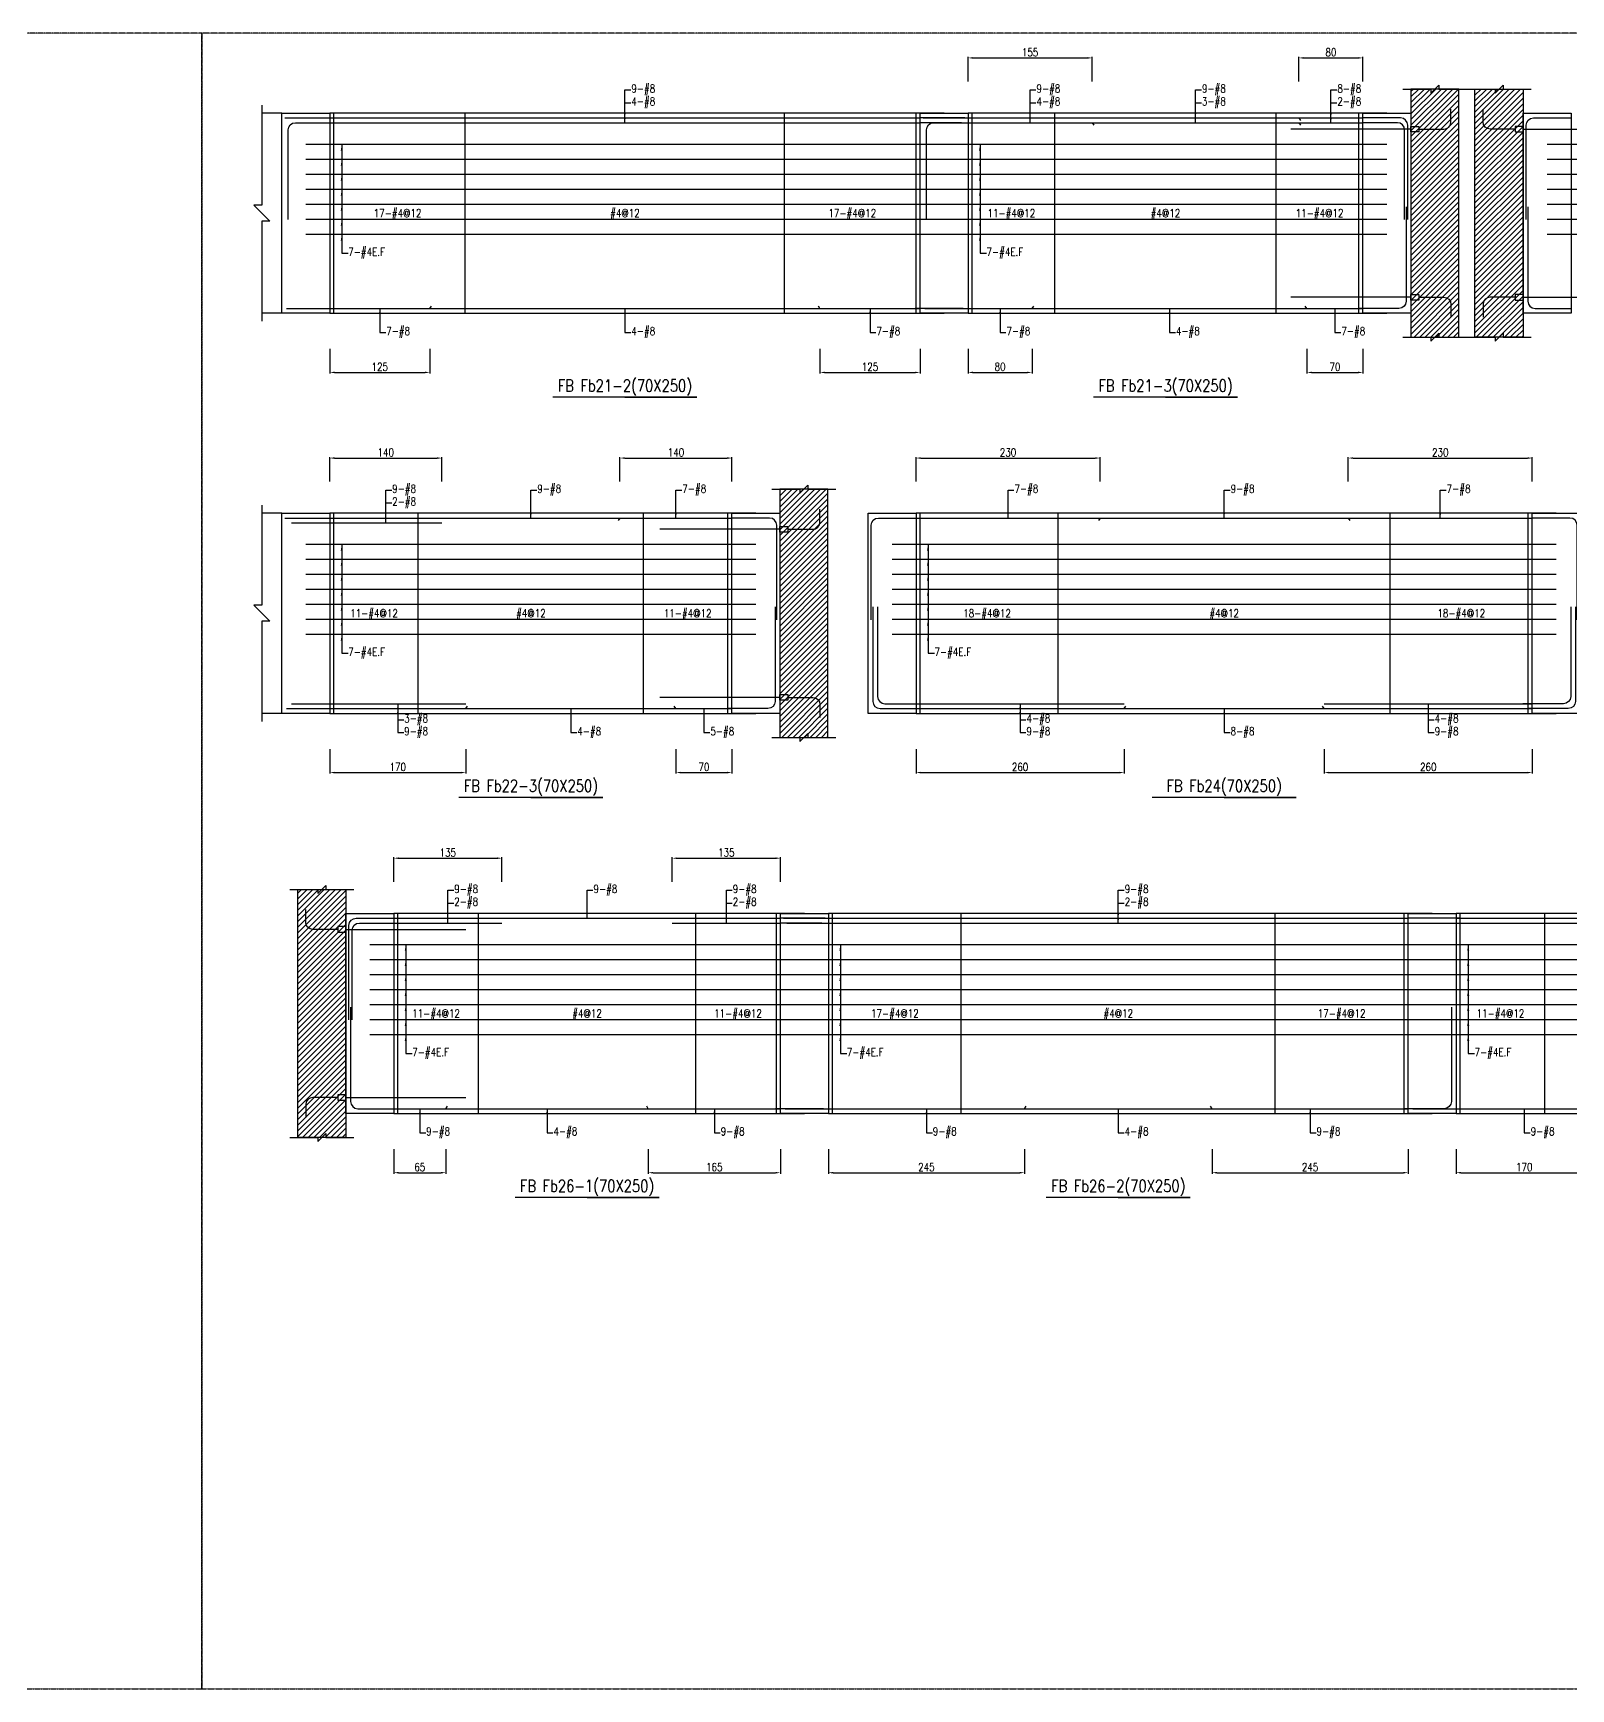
# Model space of a CAD drawing. Header units: millimetres. Extents: x 0 to 84580, y -12276 to 4373.
# Drawn here: x 12705 to 14627, y 0 to 2069 of the extents above; entities that cross this region are included whole.
import ezdxf
from ezdxf.enums import TextEntityAlignment as Align

# ---------------------------------------------------------------- set-up
doc = ezdxf.new("R2010")
doc.units = ezdxf.units.MM
doc.header["$MEASUREMENT"] = 0
doc.linetypes.add('CENTER', pattern=[2, 1.25, -0.25, 0.25, -0.25])
for name, color, linetype in [('S-DIM', 2, 'Continuous'), ('S-GRID', 1, 'CENTER'), ('S-LEADER', 2, 'Continuous'), ('S-RC', 130, 'Continuous'), ('S-REINF', 6, 'Continuous'), ('S-TEXT', 2, 'Continuous'), ('連續壁', 2, 'Continuous')]:
    doc.layers.add(name, color=color, linetype=linetype)
doc.styles.add('CS4', font='romans.shx', dxfattribs={"width": 0.8, "bigfont": 'lsp.shx'})
doc.styles.get("Standard").update_dxf_attribs({"font": 'arial.ttf'})
doc.dimstyles.new('ISO-25', dxfattribs={"dimtxt": 2.5, "dimasz": 2.5, "dimexe": 1.25, "dimexo": 0.625, "dimtad": 1, "dimtxsty": 'Standard', "dimcen": 2.5, "dimadec": 0, "dimazin": 0, "dimtfac": 1, "dimtmove": 0, "dimatfit": 3, "dimfxl": 0, "dimarcsym": 0})
pattern_1 = [(45, (9687, 0), (-3.535534, 3.535534), [])]

# ---------------------------------------------------------------- blocks, each defined once
blk = doc.blocks.new('*D1910')
at = {"layer": 'DEFPOINTS', "color": 0, "transparency": 16777216}
for p in [(13076, 1675), (13201, 1675), (13201, 1645)]:
    blk.add_point(p, dxfattribs=at)
at = {"layer": 'S-DIM', "color": 0, "lineweight": -2, "transparency": 16777216}
for p, q in [((13076, 1674.375), (13076, 1643.75)), ((13201, 1674.375), (13201, 1643.75)), ((13082, 1645), (13195, 1645))]:
    blk.add_line(p, q, dxfattribs=at)
at = {"layer": 'S-DIM', "color": 0, "transparency": 16777216}
for points in [[(13082, 1646), (13082, 1644), (13076, 1645)], [(13195, 1646), (13195, 1644), (13201, 1645)]]:
    blk.add_solid(points, dxfattribs=at)
at = {"layer": 'S-DIM', "color": 0, "transparency": 16777216, "insert": (13138.5, 1652), "char_height": 10, "attachment_point": 5, "style": 'CS4'}
blk.add_mtext('125', dxfattribs=at)
blk = doc.blocks.new('*D1911')
at = {"layer": 'DEFPOINTS', "color": 0, "transparency": 16777216}
for p in [(13688.5, 1675), (13813.5, 1675), (13813.5, 1645)]:
    blk.add_point(p, dxfattribs=at)
at = {"layer": 'S-DIM', "color": 0, "lineweight": -2, "transparency": 16777216}
for p, q in [((13688.5, 1674.375), (13688.5, 1643.75)), ((13813.5, 1674.375), (13813.5, 1643.75)), ((13694.5, 1645), (13807.5, 1645))]:
    blk.add_line(p, q, dxfattribs=at)
at = {"layer": 'S-DIM', "color": 0, "transparency": 16777216}
for points in [[(13694.5, 1646), (13694.5, 1644), (13688.5, 1645)], [(13807.5, 1646), (13807.5, 1644), (13813.5, 1645)]]:
    blk.add_solid(points, dxfattribs=at)
at = {"layer": 'S-DIM', "color": 0, "transparency": 16777216, "insert": (13751, 1652), "char_height": 10, "attachment_point": 5, "style": 'CS4'}
blk.add_mtext('125', dxfattribs=at)
blk = doc.blocks.new('*D1917')
at = {"layer": 'DEFPOINTS', "color": 0, "transparency": 16777216}
for p in [(14028.5, 2038), (13873.5, 2008), (14028.5, 2008)]:
    blk.add_point(p, dxfattribs=at)
at = {"layer": 'S-DIM', "color": 0, "lineweight": -2, "transparency": 16777216}
for p, q in [((13873.5, 2008.625), (13873.5, 2039.25)), ((13879.5, 2038), (14022.5, 2038)), ((14028.5, 2008.625), (14028.5, 2039.25))]:
    blk.add_line(p, q, dxfattribs=at)
at = {"layer": 'S-DIM', "color": 0, "transparency": 16777216}
for points in [[(13879.5, 2039), (13879.5, 2037), (13873.5, 2038)], [(14022.5, 2039), (14022.5, 2037), (14028.5, 2038)]]:
    blk.add_solid(points, dxfattribs=at)
at = {"layer": 'S-DIM', "color": 0, "transparency": 16777216, "insert": (13951, 2045), "char_height": 10, "attachment_point": 5, "style": 'CS4'}
blk.add_mtext('155', dxfattribs=at)
blk = doc.blocks.new('*D1918')
at = {"layer": 'DEFPOINTS', "color": 0, "transparency": 16777216}
for p in [(14366.9, 2038), (14286.9, 2008), (14366.9, 2008)]:
    blk.add_point(p, dxfattribs=at)
at = {"layer": 'S-DIM', "color": 0, "lineweight": -2, "transparency": 16777216}
for p, q in [((14286.9, 2008.625), (14286.9, 2039.25)), ((14292.9, 2038), (14360.9, 2038)), ((14366.9, 2008.625), (14366.9, 2039.25))]:
    blk.add_line(p, q, dxfattribs=at)
at = {"layer": 'S-DIM', "color": 0, "transparency": 16777216}
for points in [[(14292.9, 2039), (14292.9, 2037), (14286.9, 2038)], [(14360.9, 2039), (14360.9, 2037), (14366.9, 2038)]]:
    blk.add_solid(points, dxfattribs=at)
at = {"layer": 'S-DIM', "color": 0, "transparency": 16777216, "insert": (14326.9, 2045), "char_height": 10, "attachment_point": 5, "style": 'CS4'}
blk.add_mtext('80', dxfattribs=at)
blk = doc.blocks.new('*D1919')
at = {"layer": 'DEFPOINTS', "color": 0, "transparency": 16777216}
for p in [(13873.5, 1675), (13953.5, 1675), (13953.5, 1645)]:
    blk.add_point(p, dxfattribs=at)
at = {"layer": 'S-DIM', "color": 0, "lineweight": -2, "transparency": 16777216}
for p, q in [((13873.5, 1674.375), (13873.5, 1643.75)), ((13953.5, 1674.375), (13953.5, 1643.75)), ((13879.5, 1645), (13947.5, 1645))]:
    blk.add_line(p, q, dxfattribs=at)
at = {"layer": 'S-DIM', "color": 0, "transparency": 16777216}
for points in [[(13879.5, 1646), (13879.5, 1644), (13873.5, 1645)], [(13947.5, 1646), (13947.5, 1644), (13953.5, 1645)]]:
    blk.add_solid(points, dxfattribs=at)
at = {"layer": 'S-DIM', "color": 0, "transparency": 16777216, "insert": (13913.5, 1652), "char_height": 10, "attachment_point": 5, "style": 'CS4'}
blk.add_mtext('80', dxfattribs=at)
blk = doc.blocks.new('*D1920')
at = {"layer": 'DEFPOINTS', "color": 0, "transparency": 16777216}
for p in [(14296.9, 1675), (14366.9, 1675), (14366.9, 1645)]:
    blk.add_point(p, dxfattribs=at)
at = {"layer": 'S-DIM', "color": 0, "lineweight": -2, "transparency": 16777216}
for p, q in [((14296.9, 1674.375), (14296.9, 1643.75)), ((14366.9, 1674.375), (14366.9, 1643.75)), ((14302.9, 1645), (14360.9, 1645))]:
    blk.add_line(p, q, dxfattribs=at)
at = {"layer": 'S-DIM', "color": 0, "transparency": 16777216}
for points in [[(14302.9, 1646), (14302.9, 1644), (14296.9, 1645)], [(14360.9, 1646), (14360.9, 1644), (14366.9, 1645)]]:
    blk.add_solid(points, dxfattribs=at)
at = {"layer": 'S-DIM', "color": 0, "transparency": 16777216, "insert": (14331.9, 1652), "char_height": 10, "attachment_point": 5, "style": 'CS4'}
blk.add_mtext('70', dxfattribs=at)
blk = doc.blocks.new('*D1929')
at = {"layer": 'DEFPOINTS', "color": 0, "transparency": 16777216}
for p in [(13216, 1538), (13076, 1508), (13216, 1508)]:
    blk.add_point(p, dxfattribs=at)
at = {"layer": 'S-DIM', "color": 0, "lineweight": -2, "transparency": 16777216}
for p, q in [((13076, 1508.625), (13076, 1539.25)), ((13082, 1538), (13210, 1538)), ((13216, 1508.625), (13216, 1539.25))]:
    blk.add_line(p, q, dxfattribs=at)
at = {"layer": 'S-DIM', "color": 0, "transparency": 16777216}
for points in [[(13082, 1539), (13082, 1537), (13076, 1538)], [(13210, 1539), (13210, 1537), (13216, 1538)]]:
    blk.add_solid(points, dxfattribs=at)
at = {"layer": 'S-DIM', "color": 0, "transparency": 16777216, "insert": (13146, 1545), "char_height": 10, "attachment_point": 5, "style": 'CS4'}
blk.add_mtext('140', dxfattribs=at)
blk = doc.blocks.new('*D1930')
at = {"layer": 'DEFPOINTS', "color": 0, "transparency": 16777216}
for p in [(13578.5, 1538), (13438.5, 1508), (13578.5, 1508)]:
    blk.add_point(p, dxfattribs=at)
at = {"layer": 'S-DIM', "color": 0, "lineweight": -2, "transparency": 16777216}
for p, q in [((13438.5, 1508.625), (13438.5, 1539.25)), ((13444.5, 1538), (13572.5, 1538)), ((13578.5, 1508.625), (13578.5, 1539.25))]:
    blk.add_line(p, q, dxfattribs=at)
at = {"layer": 'S-DIM', "color": 0, "transparency": 16777216}
for points in [[(13444.5, 1539), (13444.5, 1537), (13438.5, 1538)], [(13572.5, 1539), (13572.5, 1537), (13578.5, 1538)]]:
    blk.add_solid(points, dxfattribs=at)
at = {"layer": 'S-DIM', "color": 0, "transparency": 16777216, "insert": (13508.5, 1545), "char_height": 10, "attachment_point": 5, "style": 'CS4'}
blk.add_mtext('140', dxfattribs=at)
blk = doc.blocks.new('*D1931')
at = {"layer": 'DEFPOINTS', "color": 0, "transparency": 16777216}
for p in [(13076, 1175), (13246, 1175), (13246, 1145)]:
    blk.add_point(p, dxfattribs=at)
at = {"layer": 'S-DIM', "color": 0, "lineweight": -2, "transparency": 16777216}
for p, q in [((13076, 1174.375), (13076, 1143.75)), ((13246, 1174.375), (13246, 1143.75)), ((13082, 1145), (13240, 1145))]:
    blk.add_line(p, q, dxfattribs=at)
at = {"layer": 'S-DIM', "color": 0, "transparency": 16777216}
for points in [[(13082, 1146), (13082, 1144), (13076, 1145)], [(13240, 1146), (13240, 1144), (13246, 1145)]]:
    blk.add_solid(points, dxfattribs=at)
at = {"layer": 'S-DIM', "color": 0, "transparency": 16777216, "insert": (13161, 1152), "char_height": 10, "attachment_point": 5, "style": 'CS4'}
blk.add_mtext('170', dxfattribs=at)
blk = doc.blocks.new('*D1932')
at = {"layer": 'DEFPOINTS', "color": 0, "transparency": 16777216}
for p in [(13508.5, 1175), (13578.5, 1175), (13578.5, 1145)]:
    blk.add_point(p, dxfattribs=at)
at = {"layer": 'S-DIM', "color": 0, "lineweight": -2, "transparency": 16777216}
for p, q in [((13508.5, 1174.375), (13508.5, 1143.75)), ((13578.5, 1174.375), (13578.5, 1143.75)), ((13514.5, 1145), (13572.5, 1145))]:
    blk.add_line(p, q, dxfattribs=at)
at = {"layer": 'S-DIM', "color": 0, "transparency": 16777216}
for points in [[(13514.5, 1146), (13514.5, 1144), (13508.5, 1145)], [(13572.5, 1146), (13572.5, 1144), (13578.5, 1145)]]:
    blk.add_solid(points, dxfattribs=at)
at = {"layer": 'S-DIM', "color": 0, "transparency": 16777216, "insert": (13543.5, 1152), "char_height": 10, "attachment_point": 5, "style": 'CS4'}
blk.add_mtext('70', dxfattribs=at)
blk = doc.blocks.new('*D1933')
at = {"layer": 'DEFPOINTS', "color": 0, "transparency": 16777216}
for p in [(14038.5, 1538), (13808.5, 1508), (14038.5, 1508)]:
    blk.add_point(p, dxfattribs=at)
at = {"layer": 'S-DIM', "color": 0, "lineweight": -2, "transparency": 16777216}
for p, q in [((13808.5, 1508.625), (13808.5, 1539.25)), ((13814.5, 1538), (14032.5, 1538)), ((14038.5, 1508.625), (14038.5, 1539.25))]:
    blk.add_line(p, q, dxfattribs=at)
at = {"layer": 'S-DIM', "color": 0, "transparency": 16777216}
for points in [[(13814.5, 1539), (13814.5, 1537), (13808.5, 1538)], [(14032.5, 1539), (14032.5, 1537), (14038.5, 1538)]]:
    blk.add_solid(points, dxfattribs=at)
at = {"layer": 'S-DIM', "color": 0, "transparency": 16777216, "insert": (13923.5, 1545), "char_height": 10, "attachment_point": 5, "style": 'CS4'}
blk.add_mtext('230', dxfattribs=at)
blk = doc.blocks.new('*D1934')
at = {"layer": 'DEFPOINTS', "color": 0, "transparency": 16777216}
for p in [(14578.5, 1538), (14348.5, 1508), (14578.5, 1508)]:
    blk.add_point(p, dxfattribs=at)
at = {"layer": 'S-DIM', "color": 0, "lineweight": -2, "transparency": 16777216}
for p, q in [((14348.5, 1508.625), (14348.5, 1539.25)), ((14354.5, 1538), (14572.5, 1538)), ((14578.5, 1508.625), (14578.5, 1539.25))]:
    blk.add_line(p, q, dxfattribs=at)
at = {"layer": 'S-DIM', "color": 0, "transparency": 16777216}
for points in [[(14354.5, 1539), (14354.5, 1537), (14348.5, 1538)], [(14572.5, 1539), (14572.5, 1537), (14578.5, 1538)]]:
    blk.add_solid(points, dxfattribs=at)
at = {"layer": 'S-DIM', "color": 0, "transparency": 16777216, "insert": (14463.5, 1545), "char_height": 10, "attachment_point": 5, "style": 'CS4'}
blk.add_mtext('230', dxfattribs=at)
blk = doc.blocks.new('*D1935')
at = {"layer": 'DEFPOINTS', "color": 0, "transparency": 16777216}
for p in [(13808.5, 1175), (14068.5, 1175), (14068.5, 1145)]:
    blk.add_point(p, dxfattribs=at)
at = {"layer": 'S-DIM', "color": 0, "lineweight": -2, "transparency": 16777216}
for p, q in [((13808.5, 1174.375), (13808.5, 1143.75)), ((14068.5, 1174.375), (14068.5, 1143.75)), ((13814.5, 1145), (14062.5, 1145))]:
    blk.add_line(p, q, dxfattribs=at)
at = {"layer": 'S-DIM', "color": 0, "transparency": 16777216}
for points in [[(13814.5, 1146), (13814.5, 1144), (13808.5, 1145)], [(14062.5, 1146), (14062.5, 1144), (14068.5, 1145)]]:
    blk.add_solid(points, dxfattribs=at)
at = {"layer": 'S-DIM', "color": 0, "transparency": 16777216, "insert": (13938.5, 1152), "char_height": 10, "attachment_point": 5, "style": 'CS4'}
blk.add_mtext('260', dxfattribs=at)
blk = doc.blocks.new('*D1936')
at = {"layer": 'DEFPOINTS', "color": 0, "transparency": 16777216}
for p in [(14318.5, 1175), (14578.5, 1175), (14578.5, 1145)]:
    blk.add_point(p, dxfattribs=at)
at = {"layer": 'S-DIM', "color": 0, "lineweight": -2, "transparency": 16777216}
for p, q in [((14318.5, 1174.375), (14318.5, 1143.75)), ((14578.5, 1174.375), (14578.5, 1143.75)), ((14324.5, 1145), (14572.5, 1145))]:
    blk.add_line(p, q, dxfattribs=at)
at = {"layer": 'S-DIM', "color": 0, "transparency": 16777216}
for points in [[(14324.5, 1146), (14324.5, 1144), (14318.5, 1145)], [(14572.5, 1146), (14572.5, 1144), (14578.5, 1145)]]:
    blk.add_solid(points, dxfattribs=at)
at = {"layer": 'S-DIM', "color": 0, "transparency": 16777216, "insert": (14448.5, 1152), "char_height": 10, "attachment_point": 5, "style": 'CS4'}
blk.add_mtext('260', dxfattribs=at)
blk = doc.blocks.new('*D1966')
at = {"layer": 'DEFPOINTS', "color": 0, "transparency": 16777216}
for p in [(13291, 1038), (13156, 1008), (13291, 1008)]:
    blk.add_point(p, dxfattribs=at)
at = {"layer": 'S-DIM', "color": 0, "lineweight": -2, "transparency": 16777216}
for p, q in [((13156, 1008.625), (13156, 1039.25)), ((13162, 1038), (13285, 1038)), ((13291, 1008.625), (13291, 1039.25))]:
    blk.add_line(p, q, dxfattribs=at)
at = {"layer": 'S-DIM', "color": 0, "transparency": 16777216}
for points in [[(13162, 1039), (13162, 1037), (13156, 1038)], [(13285, 1039), (13285, 1037), (13291, 1038)]]:
    blk.add_solid(points, dxfattribs=at)
at = {"layer": 'S-DIM', "color": 0, "transparency": 16777216, "insert": (13223.5, 1045), "char_height": 10, "attachment_point": 5, "style": 'CS4'}
blk.add_mtext('135', dxfattribs=at)
blk = doc.blocks.new('*D1967')
at = {"layer": 'DEFPOINTS', "color": 0, "transparency": 16777216}
for p in [(13639, 1038), (13504, 1008), (13639, 1008)]:
    blk.add_point(p, dxfattribs=at)
at = {"layer": 'S-DIM', "color": 0, "lineweight": -2, "transparency": 16777216}
for p, q in [((13504, 1008.625), (13504, 1039.25)), ((13510, 1038), (13633, 1038)), ((13639, 1008.625), (13639, 1039.25))]:
    blk.add_line(p, q, dxfattribs=at)
at = {"layer": 'S-DIM', "color": 0, "transparency": 16777216}
for points in [[(13510, 1039), (13510, 1037), (13504, 1038)], [(13633, 1039), (13633, 1037), (13639, 1038)]]:
    blk.add_solid(points, dxfattribs=at)
at = {"layer": 'S-DIM', "color": 0, "transparency": 16777216, "insert": (13571.5, 1045), "char_height": 10, "attachment_point": 5, "style": 'CS4'}
blk.add_mtext('135', dxfattribs=at)
blk = doc.blocks.new('*D1968')
at = {"layer": 'DEFPOINTS', "color": 0, "transparency": 16777216}
for p in [(13156, 675), (13221, 675), (13221, 645)]:
    blk.add_point(p, dxfattribs=at)
at = {"layer": 'S-DIM', "color": 0, "lineweight": -2, "transparency": 16777216}
for p, q in [((13156, 674.375), (13156, 643.75)), ((13221, 674.375), (13221, 643.75)), ((13162, 645), (13215, 645))]:
    blk.add_line(p, q, dxfattribs=at)
at = {"layer": 'S-DIM', "color": 0, "transparency": 16777216}
for points in [[(13162, 646), (13162, 644), (13156, 645)], [(13215, 646), (13215, 644), (13221, 645)]]:
    blk.add_solid(points, dxfattribs=at)
at = {"layer": 'S-DIM', "color": 0, "transparency": 16777216, "insert": (13188.5, 652), "char_height": 10, "attachment_point": 5, "style": 'CS4'}
blk.add_mtext('65', dxfattribs=at)
blk = doc.blocks.new('*D1957')
at = {"layer": 'DEFPOINTS', "color": 0, "transparency": 16777216}
for p in [(13474, 675), (13639, 675), (13639, 645)]:
    blk.add_point(p, dxfattribs=at)
at = {"layer": 'S-DIM', "color": 0, "lineweight": -2, "transparency": 16777216}
for p, q in [((13474, 674.375), (13474, 643.75)), ((13639, 674.375), (13639, 643.75)), ((13480, 645), (13633, 645))]:
    blk.add_line(p, q, dxfattribs=at)
at = {"layer": 'S-DIM', "color": 0, "transparency": 16777216}
for points in [[(13480, 646), (13480, 644), (13474, 645)], [(13633, 646), (13633, 644), (13639, 645)]]:
    blk.add_solid(points, dxfattribs=at)
at = {"layer": 'S-DIM', "color": 0, "transparency": 16777216, "insert": (13556.5, 652), "char_height": 10, "attachment_point": 5, "style": 'CS4'}
blk.add_mtext('165', dxfattribs=at)
blk = doc.blocks.new('*D1958')
at = {"layer": 'DEFPOINTS', "color": 0, "transparency": 16777216}
for p in [(13699, 675), (13944, 675), (13944, 645)]:
    blk.add_point(p, dxfattribs=at)
at = {"layer": 'S-DIM', "color": 0, "lineweight": -2, "transparency": 16777216}
for p, q in [((13699, 674.375), (13699, 643.75)), ((13944, 674.375), (13944, 643.75)), ((13705, 645), (13938, 645))]:
    blk.add_line(p, q, dxfattribs=at)
at = {"layer": 'S-DIM', "color": 0, "transparency": 16777216}
for points in [[(13705, 646), (13705, 644), (13699, 645)], [(13938, 646), (13938, 644), (13944, 645)]]:
    blk.add_solid(points, dxfattribs=at)
at = {"layer": 'S-DIM', "color": 0, "transparency": 16777216, "insert": (13821.5, 652), "char_height": 10, "attachment_point": 5, "style": 'CS4'}
blk.add_mtext('245', dxfattribs=at)
blk = doc.blocks.new('*D1959')
at = {"layer": 'DEFPOINTS', "color": 0, "transparency": 16777216}
for p in [(14178.4, 675), (14423.4, 675), (14423.4, 645)]:
    blk.add_point(p, dxfattribs=at)
at = {"layer": 'S-DIM', "color": 0, "lineweight": -2, "transparency": 16777216}
for p, q in [((14178.4, 674.375), (14178.4, 643.75)), ((14423.4, 674.375), (14423.4, 643.75)), ((14184.4, 645), (14417.4, 645))]:
    blk.add_line(p, q, dxfattribs=at)
at = {"layer": 'S-DIM', "color": 0, "transparency": 16777216}
for points in [[(14184.4, 646), (14184.4, 644), (14178.4, 645)], [(14417.4, 646), (14417.4, 644), (14423.4, 645)]]:
    blk.add_solid(points, dxfattribs=at)
at = {"layer": 'S-DIM', "color": 0, "transparency": 16777216, "insert": (14300.9, 652), "char_height": 10, "attachment_point": 5, "style": 'CS4'}
blk.add_mtext('245', dxfattribs=at)
blk = doc.blocks.new('*D1960')
at = {"layer": 'DEFPOINTS', "color": 0, "transparency": 16777216}
for p in [(14483.4, 675), (14653.4, 675), (14653.4, 645)]:
    blk.add_point(p, dxfattribs=at)
at = {"layer": 'S-DIM', "color": 0, "lineweight": -2, "transparency": 16777216}
for p, q in [((14483.4, 674.375), (14483.4, 643.75)), ((14653.4, 674.375), (14653.4, 643.75)), ((14489.4, 645), (14647.4, 645))]:
    blk.add_line(p, q, dxfattribs=at)
at = {"layer": 'S-DIM', "color": 0, "transparency": 16777216}
for points in [[(14489.4, 646), (14489.4, 644), (14483.4, 645)], [(14647.4, 646), (14647.4, 644), (14653.4, 645)]]:
    blk.add_solid(points, dxfattribs=at)
at = {"layer": 'S-DIM', "color": 0, "transparency": 16777216, "insert": (14568.4, 652), "char_height": 10, "attachment_point": 5, "style": 'CS4'}
blk.add_mtext('170', dxfattribs=at)

msp = doc.modelspace()

# ---------------------------------------------------------------- hatches: boundary and pattern name
at = {"layer": '連續壁'}
h = msp.add_hatch(dxfattribs=at)
h.set_pattern_fill('ANSI31', color=256, scale=40, style=0)
h.set_pattern_definition(pattern_1)
h.paths.add_polyline_path([(14426.9, 1689), (14486.9, 1689), (14486.9, 1999), (14426.9, 1999)], flags=16)
h = msp.add_hatch(dxfattribs=at)
h.set_pattern_fill('ANSI31', color=256, scale=40, style=0)
h.set_pattern_definition(pattern_1)
h.paths.add_polyline_path([(14566.9, 1689), (14506.9, 1689), (14506.9, 1999), (14566.9, 1999)], flags=16)
h = msp.add_hatch(dxfattribs=at)
h.set_pattern_fill('ANSI31', color=256, scale=40, style=0)
h.set_pattern_definition(pattern_1)
h.paths.add_polyline_path([(13638.5, 1189), (13698.5, 1189), (13698.5, 1499), (13638.5, 1499)], flags=16)
h = msp.add_hatch(dxfattribs=at)
h.set_pattern_fill('ANSI31', color=256, scale=40, style=0)
h.set_pattern_definition(pattern_1)
h.paths.add_polyline_path([(13096, 689), (13036, 689), (13036, 999), (13096, 999)], flags=16)

# ---------------------------------------------------------------- linework, layer by layer
for p, q in [((13016, 1969), (12991, 1969)), ((13016, 1719), (12991, 1719)), ((13016, 1469), (12991, 1469)), ((13016, 1219), (12991, 1219))]:
    msp.add_line(p, q)
at = {"layer": 'S-GRID'}
for points in [[(9687, 0), (12916, 0), (12916, 2069), (9687, 2069), (9687, 0)], [(12916, 0), (16145, 0), (16145, 2069), (12916, 2069), (12916, 0)]]:
    msp.add_lwpolyline(points, dxfattribs=at)
at = {"layer": 'S-RC'}
for points in [[(14416.9, 1999), (14451.9, 1998.993), (14451.899, 1993.993), (14461.901, 2003.991), (14461.9, 1998.991), (14496.9, 1998.984)], [(14426.9, 1689), (14486.9, 1689), (14486.9, 1999), (14426.9, 1999), (14426.9, 1689)], [(14496.9, 1999), (14531.9, 1998.993), (14531.899, 1993.993), (14541.901, 2003.991), (14541.9, 1998.991), (14576.9, 1998.984)], [(14566.9, 1689), (14506.9, 1689), (14506.9, 1999), (14566.9, 1999), (14566.9, 1689)], [(12991, 1979), (12991, 1854), (12981, 1854), (13001, 1834), (12991, 1834), (12991, 1709)], [(13076, 1719), (13016, 1719), (13016, 1969), (13076, 1969), (13076, 1719)], [(13843.5, 1969), (13076, 1969)], [(13873.5, 1719), (13813.5, 1719), (13813.5, 1969), (13873.5, 1969), (13873.5, 1719)], [(13873.5, 1719), (13813.5, 1719), (13813.5, 1969), (13873.5, 1969), (13873.5, 1719)], [(14396.9, 1969), (13873.5, 1969)], [(14426.9, 1719), (14366.9, 1719), (14366.9, 1969), (14426.9, 1969), (14426.9, 1719)], [(14626.9, 1719), (14566.9, 1719), (14566.9, 1969), (14626.9, 1969), (14626.9, 1719)], [(14426.9, 1949), (14276.9, 1949)], [(14426.9, 1952.5), (14436.9, 1952.5), (14436.9, 1945.5), (14426.9, 1945.5), (14426.9, 1952.5)], [(14566.9, 1952.5), (14556.9, 1952.5), (14556.9, 1945.5), (14566.9, 1945.5), (14566.9, 1952.5)], [(14566.9, 1949), (14716.9, 1949)], [(14426.9, 1739), (14276.9, 1739)], [(14426.9, 1742.5), (14436.9, 1742.5), (14436.9, 1735.5), (14426.9, 1735.5), (14426.9, 1742.5)], [(14566.9, 1742.5), (14556.9, 1742.5), (14556.9, 1735.5), (14566.9, 1735.5), (14566.9, 1742.5)], [(14566.9, 1739), (14716.9, 1739)], [(13076, 1719), (13843.5, 1719)], [(13873.5, 1719), (14396.9, 1719)], [(14416.9, 1689), (14451.9, 1688.993), (14451.899, 1683.993), (14461.901, 1693.991), (14461.9, 1688.991), (14496.9, 1688.984)], [(14496.9, 1689), (14531.9, 1688.993), (14531.899, 1683.993), (14541.901, 1693.991), (14541.9, 1688.991), (14576.9, 1688.984)], [(13444.75, 1614), (13534.75, 1614), (13354.75, 1614)], [(14120.2, 1614), (14210.2, 1614), (14030.2, 1614)], [(13628.5, 1499), (13663.5, 1498.993), (13663.499, 1493.993), (13673.501, 1503.991), (13673.5, 1498.991), (13708.5, 1498.984)], [(13638.5, 1189), (13698.5, 1189), (13698.5, 1499), (13638.5, 1499), (13638.5, 1189)], [(12991, 1479), (12991, 1354), (12981, 1354), (13001, 1334), (12991, 1334), (12991, 1209)], [(13076, 1219), (13016, 1219), (13016, 1469), (13076, 1469), (13076, 1219)], [(13608.5, 1469), (13076, 1469)], [(13638.5, 1219), (13578.5, 1219), (13578.5, 1469), (13638.5, 1469), (13638.5, 1219)], [(13808.5, 1219), (13748.5, 1219), (13748.5, 1469), (13808.5, 1469), (13808.5, 1219)], [(14608.5, 1469), (13808.5, 1469)], [(14638.5, 1219), (14578.5, 1219), (14578.5, 1469), (14638.5, 1469), (14638.5, 1219)], [(13638.5, 1449), (13488.5, 1449)], [(13638.5, 1452.5), (13648.5, 1452.5), (13648.5, 1445.5), (13638.5, 1445.5), (13638.5, 1452.5)], [(13638.5, 1242.5), (13648.5, 1242.5), (13648.5, 1235.5), (13638.5, 1235.5), (13638.5, 1242.5)], [(13638.5, 1239), (13488.5, 1239)], [(13076, 1219), (13608.5, 1219)], [(13808.5, 1219), (14608.5, 1219)], [(13628.5, 1189), (13663.5, 1188.993), (13663.499, 1183.993), (13673.501, 1193.991), (13673.5, 1188.991), (13708.5, 1188.984)], [(13327.25, 1114), (13417.25, 1114), (13237.25, 1114)], [(14193.5, 1114), (14283.5, 1114), (14103.5, 1114)], [(13026, 999), (13061, 998.993), (13060.999, 993.993), (13071.001, 1003.991), (13071, 998.991), (13106, 998.984)], [(13096, 689), (13036, 689), (13036, 999), (13096, 999), (13096, 689)], [(13096, 952.5), (13086, 952.5), (13086, 945.5), (13096, 945.5), (13096, 952.5)], [(13156, 719), (13096, 719), (13096, 969), (13156, 969), (13156, 719)], [(13669, 969), (13156, 969)], [(13699, 719), (13639, 719), (13639, 969), (13699, 969), (13699, 719)], [(13699, 719), (13639, 719), (13639, 969), (13699, 969), (13699, 719)], [(14453.4, 969), (13699, 969)], [(14483.4, 719), (14423.4, 719), (14423.4, 969), (14483.4, 969), (14483.4, 719)], [(14483.4, 719), (14423.4, 719), (14423.4, 969), (14483.4, 969), (14483.4, 719)], [(15016.1, 969), (14483.4, 969)], [(13096, 949), (13246, 949)], [(13096, 742.5), (13086, 742.5), (13086, 735.5), (13096, 735.5), (13096, 742.5)], [(13096, 739), (13246, 739)], [(13156, 719), (13669, 719)], [(13699, 719), (14453.4, 719)], [(14483.4, 719), (15016.1, 719)], [(13026, 689), (13061, 688.993), (13060.999, 683.993), (13071.001, 693.991), (13071, 688.991), (13106, 688.984)], [(13397.5, 614), (13487.5, 614), (13307.5, 614)], [(14061.2, 614), (14151.2, 614), (13971.2, 614)]]:
    msp.add_lwpolyline(points, dxfattribs=at)
for points in [[(14436.9, 1949), (14467.9, 1949, 0.41421356), (14476.9, 1958), (14476.9, 1974)], [(14556.9, 1949), (14525.9, 1949, -0.41421356), (14516.9, 1958), (14516.9, 1974)], [(14436.9, 1739), (14467.9, 1739, -0.41421356), (14476.9, 1730), (14476.9, 1714)], [(14556.9, 1739), (14525.9, 1739, 0.41421356), (14516.9, 1730), (14516.9, 1714)], [(13648.5, 1449), (13679.5, 1449, 0.41421356), (13688.5, 1458), (13688.5, 1474)], [(13648.5, 1239), (13679.5, 1239, -0.41421356), (13688.5, 1230), (13688.5, 1214)], [(13086, 949), (13055, 949, -0.41421356), (13046, 958), (13046, 974)], [(13086, 739), (13055, 739, 0.41421356), (13046, 730), (13046, 714)]]:
    msp.add_lwpolyline(points, format="xyb", dxfattribs=at)
at = {"layer": 'S-REINF', "color": 1}
for points in [[(13081, 1719), (13081, 1969)], [(13245.375, 1719), (13245.375, 1969)], [(13644.125, 1719), (13644.125, 1969)], [(13808.5, 1719), (13808.5, 1969)], [(13878.5, 1719), (13878.5, 1969)], [(13981.839, 1719), (13981.839, 1969)], [(14258.517, 1719), (14258.517, 1969)], [(14361.856, 1719), (14361.856, 1969)], [(13046, 1930.25), (13843.5, 1930.25)], [(13843.5, 1930.25), (14396.9, 1930.25)], [(14596.9, 1930.25), (15139.4, 1930.25)], [(13046, 1911.5), (13843.5, 1911.5)], [(13843.5, 1911.5), (14396.9, 1911.5)], [(14596.9, 1911.5), (15139.4, 1911.5)], [(13046, 1892.75), (13843.5, 1892.75)], [(13843.5, 1892.75), (14396.9, 1892.75)], [(14596.9, 1892.75), (15139.4, 1892.75)], [(13046, 1874), (13843.5, 1874)], [(13843.5, 1874), (14396.9, 1874)], [(14596.9, 1874), (15139.4, 1874)], [(13046, 1855.25), (13843.5, 1855.25)], [(13843.5, 1855.25), (14396.9, 1855.25)], [(14596.9, 1855.25), (15139.4, 1855.25)], [(13046, 1836.5), (13843.5, 1836.5)], [(13843.5, 1836.5), (14396.9, 1836.5)], [(14596.9, 1836.5), (15139.4, 1836.5)], [(13046, 1817.75), (13843.5, 1817.75)], [(13843.5, 1817.75), (14396.9, 1817.75)], [(14596.9, 1817.75), (15139.4, 1817.75)], [(13081, 1219), (13081, 1469)], [(13186.625, 1219), (13186.625, 1469)], [(13467.875, 1219), (13467.875, 1469)], [(13573.5, 1219), (13573.5, 1469)], [(13813.5, 1219), (13813.5, 1469)], [(13986, 1219), (13986, 1469)], [(14401, 1219), (14401, 1469)], [(14573.5, 1219), (14573.5, 1469)], [(13046, 1430.25), (13608.5, 1430.25)], [(13778.5, 1430.25), (14608.5, 1430.25)], [(13046, 1411.5), (13608.5, 1411.5)], [(13778.5, 1411.5), (14608.5, 1411.5)], [(13046, 1392.75), (13608.5, 1392.75)], [(13778.5, 1392.75), (14608.5, 1392.75)], [(13046, 1374), (13608.5, 1374)], [(13778.5, 1374), (14608.5, 1374)], [(13046, 1355.25), (13608.5, 1355.25)], [(13778.5, 1355.25), (14608.5, 1355.25)], [(13046, 1336.5), (13608.5, 1336.5)], [(13778.5, 1336.5), (14608.5, 1336.5)], [(13046, 1317.75), (13608.5, 1317.75)], [(13778.5, 1317.75), (14608.5, 1317.75)], [(13161, 719), (13161, 969)], [(13261.741, 719), (13261.741, 969)], [(13533.223, 719), (13533.223, 969)], [(13633.964, 719), (13633.964, 969)], [(13704, 719), (13704, 969)], [(13865.089, 719), (13865.089, 969)], [(14257.267, 719), (14257.267, 969)], [(14418.356, 719), (14418.356, 969)], [(14488.4, 719), (14488.4, 969)], [(14594.07, 719), (14594.07, 969)], [(13126, 930.25), (13669, 930.25)], [(13126, 911.5), (13669, 911.5)], [(13669, 930.25), (14453.4, 930.25)], [(13669, 911.5), (14453.4, 911.5)], [(14453.4, 930.25), (15016.1, 930.25)], [(14453.4, 911.5), (15016.1, 911.5)], [(13126, 892.75), (13669, 892.75)], [(13669, 892.75), (14453.4, 892.75)], [(14453.4, 892.75), (15016.1, 892.75)], [(13126, 874), (13669, 874)], [(13669, 874), (14453.4, 874)], [(14453.4, 874), (15016.1, 874)], [(13126, 855.25), (13669, 855.25)], [(13669, 855.25), (14453.4, 855.25)], [(14453.4, 855.25), (15016.1, 855.25)], [(13126, 836.5), (13669, 836.5)], [(13669, 836.5), (14453.4, 836.5)], [(14453.4, 836.5), (15016.1, 836.5)], [(13126, 817.75), (13669, 817.75)], [(13669, 817.75), (14453.4, 817.75)], [(14453.4, 817.75), (15016.1, 817.75)]]:
    msp.add_lwpolyline(points, dxfattribs=at)
at = {"layer": 'S-REINF'}
for points in [[(13020, 1963), (13076, 1963)], [(13076, 1963), (13813.5, 1963)], [(13076, 1957), (13813.5, 1957)], [(13869.5, 1963), (13813.5, 1963)], [(13865.5, 1957), (13813.5, 1957)], [(13817.5, 1963), (13873.5, 1963)], [(13873.5, 1963), (14028.5, 1963)], [(13873.5, 1957), (14028.5, 1957)], [(14028.5, 1963), (14286.9, 1963)], [(14028.5, 1957), (14030.5, 1954)], [(14028.5, 1957), (14286.9, 1957)], [(14286.9, 1963), (14288.9, 1960)], [(14286.9, 1963), (14366.9, 1963)], [(14286.9, 1957), (14288.9, 1954)], [(14286.9, 1957), (14366.9, 1957)], [(13022, 1725), (13076, 1725)], [(13076, 1725), (13201, 1725)], [(13201, 1725), (13203, 1728)], [(13201, 1725), (13688.5, 1725)], [(13688.5, 1725), (13686.5, 1728)], [(13688.5, 1725), (13813.5, 1725)], [(13867.5, 1725), (13807.5, 1725)], [(13819.5, 1725), (13873.5, 1725)], [(13873.5, 1725), (13953.5, 1725)], [(13953.5, 1725), (13955.5, 1728)], [(13953.5, 1725), (14296.9, 1725)], [(14296.9, 1725), (14294.9, 1728)], [(14296.9, 1725), (14366.9, 1725)], [(13020, 1463), (13076, 1463)], [(13028, 1457), (13076, 1457)], [(13076, 1463), (13216, 1463)], [(13076, 1457), (13216, 1457)], [(13216, 1463), (13438.5, 1463)], [(13438.5, 1463), (13436.5, 1460)], [(13438.5, 1463), (13578.5, 1463)], [(13808.5, 1463), (14038.5, 1463)], [(14038.5, 1463), (14036.5, 1460)], [(14038.5, 1463), (14348.5, 1463)], [(14348.5, 1463), (14350.5, 1460)], [(14348.5, 1463), (14578.5, 1463)], [(13022, 1225), (13076, 1225)], [(13028, 1231), (13076, 1231)], [(13076, 1231), (13246, 1231)], [(13076, 1225), (13246, 1225)], [(13246, 1225), (13248, 1228)], [(13246, 1225), (13508.5, 1225)], [(13508.5, 1225), (13506.5, 1228)], [(13508.5, 1225), (13578.5, 1225)], [(13808.5, 1231), (14068.5, 1231)], [(13808.5, 1225), (14068.5, 1225)], [(14068.5, 1225), (14070.5, 1228)], [(14068.5, 1225), (14318.5, 1225)], [(14318.5, 1225), (14316.5, 1228)], [(14318.5, 1231), (14578.5, 1231)], [(14318.5, 1225), (14578.5, 1225)], [(13156, 963), (13291, 963)], [(13156, 957), (13291, 957)], [(13291, 963), (13504, 963)], [(13504, 963), (13639, 963)], [(13504, 957), (13639, 957)], [(13695, 963), (13639, 963)], [(13691, 957), (13639, 957)], [(13643, 963), (13699, 963)], [(13647, 957), (13699, 957)], [(13699, 963), (13914, 963)], [(13699, 957), (14483.4, 957)], [(13914, 963), (14423.4, 963)], [(14488.4, 963), (14423.4, 963)], [(14483.4, 963), (14623.4, 963)], [(14483.4, 957), (14623.4, 957)], [(14623.4, 963), (14986.1, 963)], [(14623.4, 957), (14986.1, 957)], [(13156, 725), (13221, 725)], [(13221, 725), (13223, 728)], [(13221, 725), (13474, 725)], [(13474, 725), (13472, 728)], [(13474, 725), (13639, 725)], [(13693, 725), (13633, 725)], [(13645, 725), (13699, 725)], [(13699, 725), (13944, 725)], [(13944, 725), (13946, 728)], [(13944, 725), (14178.4, 725)], [(14178.4, 725), (14176.4, 728)], [(14178.4, 725), (14423.4, 725)], [(14429.4, 725), (14483.4, 725)], [(14483.4, 725), (14653.4, 725)]]:
    msp.add_lwpolyline(points, dxfattribs=at)
for points in [[(13024, 1836), (13024, 1948, -0.41421356), (13033, 1957), (13076, 1957)], [(13821.5, 1836), (13821.5, 1948, -0.41421356), (13830.5, 1957), (13873.5, 1957)], [(14422.9, 1836), (14422.9, 1954, 0.41421356), (14413.9, 1963), (14366.9, 1963)], [(14418.9, 1836), (14418.9, 1948, 0.41421356), (14409.9, 1957), (14366.9, 1957)], [(14570.9, 1836), (14570.9, 1954, -0.41421356), (14579.9, 1963), (14626.9, 1963)], [(14420.9, 1852), (14420.9, 1734, -0.41421356), (14411.9, 1725), (14360.9, 1725)], [(14572.9, 1852), (14572.9, 1734, 0.41421356), (14581.9, 1725), (14626.9, 1725)], [(13634.5, 1336), (13634.5, 1454, 0.41421356), (13625.5, 1463), (13578.5, 1463)], [(13752.5, 1336), (13752.5, 1454, -0.41421356), (13761.5, 1463), (13808.5, 1463)], [(14634.5, 1336), (14634.5, 1454, 0.41421356), (14625.5, 1463), (14578.5, 1463)], [(13632.5, 1352), (13632.5, 1234, -0.41421356), (13623.5, 1225), (13572.5, 1225)], [(13754.5, 1352), (13754.5, 1234, 0.41421356), (13763.5, 1225), (13808.5, 1225)], [(13760.5, 1352), (13760.5, 1240, 0.41421356), (13769.5, 1231), (13808.5, 1231)], [(14626.5, 1352), (14626.5, 1240, -0.41421356), (14617.5, 1231), (14566.5, 1231)], [(14632.5, 1352), (14632.5, 1234, -0.41421356), (14623.5, 1225), (14572.5, 1225)], [(13100, 836), (13100, 954, -0.41421356), (13109, 963), (13156, 963)], [(13104, 836), (13104, 948, -0.41421356), (13113, 957), (13156, 957)], [(13102, 852), (13102, 734, 0.41421356), (13111, 725), (13156, 725)], [(14477.4, 852), (14477.4, 734, -0.41421356), (14468.4, 725), (14417.4, 725)]]:
    msp.add_lwpolyline(points, format="xyb", dxfattribs=at)

# ---------------------------------------------------------------- texts
at = {"layer": 'S-LEADER', "char_height": 10, "attachment_point": 4, "style": 'CS4'}
for s, insert in [('9-#8', (13452.75, 1998)), ('4-#8', (13452.75, 1982)), ('9-#8', (13959, 1998)), ('4-#8', (13959, 1982)), ('9-#8', (14165.7, 1998)), ('3-#8', (14165.7, 1982)), ('8-#8', (14334.9, 1998)), ('2-#8', (14334.9, 1982)), ('7-#8', (13146.5, 1695)), ('4-#8', (13452.75, 1695)), ('7-#8', (13759, 1695)), ('7-#8', (13921.5, 1695)), ('4-#8', (14133.2, 1695)), ('7-#8', (14339.9, 1695)), ('9-#8', (13154, 1498)), ('2-#8', (13154, 1482)), ('9-#8', (13335.25, 1498)), ('7-#8', (13516.5, 1498)), ('7-#8', (13931.5, 1498)), ('9-#8', (14201.5, 1498)), ('7-#8', (14471.5, 1498)), ('3-#8', (13169, 1211)), ('9-#8', (13169, 1195)), ('4-#8', (13385.25, 1195)), ('5-#8', (13551.5, 1195)), ('4-#8', (13946.5, 1211)), ('9-#8', (13946.5, 1195)), ('8-#8', (14201.5, 1195)), ('4-#8', (14456.5, 1211)), ('9-#8', (14456.5, 1195)), ('9-#8', (13231.5, 998)), ('9-#8', (13405.5, 998)), ('9-#8', (13579.5, 998)), ('9-#8', (14069.2, 998)), ('2-#8', (13231.5, 982)), ('2-#8', (13579.5, 982)), ('2-#8', (14069.2, 982)), ('9-#8', (13196.5, 695)), ('4-#8', (13355.5, 695)), ('9-#8', (13564.5, 695)), ('9-#8', (13829.5, 695)), ('4-#8', (14069.2, 695)), ('9-#8', (14308.9, 695)), ('9-#8', (14576.4, 695))]:
    msp.add_mtext(s, dxfattribs=dict(at, insert=insert))
at = {"layer": 'S-LEADER', "color": 3, "char_height": 10, "attachment_point": 4, "style": 'CS4'}
for insert in [(13099, 1794), (13896.5, 1794), (13099, 1294), (13831.5, 1294), (13179, 794), (13722, 794), (14506.4, 794)]:
    msp.add_mtext('7-#4E.F', dxfattribs=dict(at, insert=insert))
at = {"layer": 'S-RC', "style": 'CS4', "width": 0.8}
for s, p in [('FB Fb21-2(70X250)', (13444.75, 1621)), ('FB Fb21-3(70X250)', (14120.2, 1621)), ('FB Fb22-3(70X250)', (13327.25, 1121)), ('FB Fb24(70X250)', (14193.5, 1121)), ('FB Fb26-1(70X250)', (13397.5, 621)), ('FB Fb26-2(70X250)', (14061.2, 621))]:
    msp.add_text(s, height=15, dxfattribs=at).set_placement(p, align=Align.CENTER)
at = {"layer": 'S-TEXT', "color": 1, "style": 'CS4', "width": 0.8}
for s, p in [('17-#4@12', (13160.688, 1839)), ('#4@12', (13444.75, 1839)), ('17-#4@12', (13728.812, 1839)), ('11-#4@12', (13927.669, 1839)), ('#4@12', (14120.178, 1839)), ('11-#4@12', (14312.686, 1839)), ('11-#4@12', (13131.312, 1339)), ('#4@12', (13327.25, 1339)), ('11-#4@12', (13523.188, 1339)), ('18-#4@12', (13897.25, 1339)), ('#4@12', (14193.5, 1339)), ('18-#4@12', (14489.75, 1339)), ('11-#4@12', (13208.871, 839)), ('#4@12', (13397.482, 839)), ('11-#4@12', (13586.094, 839)), ('17-#4@12', (13782.044, 839)), ('#4@12', (14061.178, 839)), ('17-#4@12', (14340.311, 839)), ('11-#4@12', (14538.735, 839))]:
    msp.add_text(s, height=10, dxfattribs=at).set_placement(p, align=Align.CENTER)

# ---------------------------------------------------------------- dimensions: what is measured, and where the dimension line sits
at = {"layer": 'S-DIM'}
for p1, p2, distance, picture, middle in [((13873.5, 2008), (14028.5, 2008), 30, '*D1917', (13951, 2045)), ((14286.9, 2008), (14366.9, 2008), 30, '*D1918', (14326.9, 2045)), ((13076, 1675), (13201, 1675), -30, '*D1910', (13138.5, 1652)), ((13688.5, 1675), (13813.5, 1675), -30, '*D1911', (13751, 1652)), ((13873.5, 1675), (13953.5, 1675), -30, '*D1919', (13913.5, 1652)), ((14296.9, 1675), (14366.9, 1675), -30, '*D1920', (14331.9, 1652)), ((13076, 1508), (13216, 1508), 30, '*D1929', (13146, 1545)), ((13438.5, 1508), (13578.5, 1508), 30, '*D1930', (13508.5, 1545)), ((13808.5, 1508), (14038.5, 1508), 30, '*D1933', (13923.5, 1545)), ((14348.5, 1508), (14578.5, 1508), 30, '*D1934', (14463.5, 1545)), ((13076, 1175), (13246, 1175), -30, '*D1931', (13161, 1152)), ((13508.5, 1175), (13578.5, 1175), -30, '*D1932', (13543.5, 1152)), ((13808.5, 1175), (14068.5, 1175), -30, '*D1935', (13938.5, 1152)), ((14318.5, 1175), (14578.5, 1175), -30, '*D1936', (14448.5, 1152)), ((13156, 1008), (13291, 1008), 30, '*D1966', (13223.5, 1045)), ((13504, 1008), (13639, 1008), 30, '*D1967', (13571.5, 1045)), ((13156, 675), (13221, 675), -30, '*D1968', (13188.5, 652)), ((13474, 675), (13639, 675), -30, '*D1957', (13556.5, 652)), ((13699, 675), (13944, 675), -30, '*D1958', (13821.5, 652)), ((14178.4, 675), (14423.4, 675), -30, '*D1959', (14300.9, 652)), ((14483.4, 675), (14653.4, 675), -30, '*D1960', (14568.4, 652))]:
    dim = msp.add_aligned_dim(p1=p1, p2=p2, distance=distance, dimstyle='ISO-25', override={"dimtxt": 10, "dimasz": 6, "dimgap": 2, "dimtxsty": 'CS4'}, dxfattribs=at)
    dim.commit()
    dim.dimension.update_dxf_attribs({"geometry": picture, "text_midpoint": middle})

# ---------------------------------------------------------------- leaders
at = {"layer": 'S-LEADER', "annotation_type": 0, "has_hookline": 1, "hookline_direction": 0}
for points, override, text_width in [([(13444.75, 1963), (13444.75, 1998), (13452.125, 1998)], {"dimasz": 6, "dimtad": 0}, 30.857), ([(13951, 1963), (13951, 1998), (13958.375, 1998)], {"dimasz": 6, "dimtad": 0}, 30.857), ([(14157.7, 1963), (14157.7, 1998), (14165.075, 1998)], {"dimasz": 6, "dimtad": 0}, 30.857), ([(14326.9, 1963), (14326.9, 1998), (14334.275, 1998)], {"dimasz": 6, "dimtad": 0}, 30.857), ([(13444.75, 1957), (13444.75, 1982), (13452.125, 1982)], {"dimasz": 6, "dimtad": 0}, 30.857), ([(13951, 1957), (13951, 1982), (13958.375, 1982)], {"dimasz": 6, "dimtad": 0}, 30.857), ([(14157.7, 1957), (14157.7, 1982), (14165.075, 1982)], {"dimasz": 6, "dimtad": 0}, 30.857), ([(14326.9, 1957), (14326.9, 1982), (14334.275, 1982)], {"dimasz": 6, "dimtad": 0}, 30.857), ([(13091, 1817.75), (13091, 1794), (13098.375, 1794)], {"dimasz": 8, "dimtad": 0}, 49.524), ([(13888.5, 1817.75), (13888.5, 1794), (13895.875, 1794)], {"dimasz": 8, "dimtad": 0}, 49.524), ([(13138.5, 1725), (13138.5, 1695), (13145.875, 1695)], {"dimasz": 6, "dimtad": 0}, 30.857), ([(13444.75, 1725), (13444.75, 1695), (13452.125, 1695)], {"dimasz": 6, "dimtad": 0}, 30.857), ([(13751, 1725), (13751, 1695), (13758.375, 1695)], {"dimasz": 6, "dimtad": 0}, 30.857), ([(13913.5, 1725), (13913.5, 1695), (13920.875, 1695)], {"dimasz": 6, "dimtad": 0}, 30.857), ([(14125.2, 1725), (14125.2, 1695), (14132.575, 1695)], {"dimasz": 6, "dimtad": 0}, 30.857), ([(14331.9, 1725), (14331.9, 1695), (14339.275, 1695)], {"dimasz": 6, "dimtad": 0}, 30.857), ([(13146, 1463), (13146, 1498), (13153.375, 1498)], {"dimasz": 6, "dimtad": 0}, 30.857), ([(13327.25, 1463), (13327.25, 1498), (13334.625, 1498)], {"dimasz": 6, "dimtad": 0}, 30.857), ([(13508.5, 1463), (13508.5, 1498), (13515.875, 1498)], {"dimasz": 6, "dimtad": 0}, 30.857), ([(13923.5, 1463), (13923.5, 1498), (13930.875, 1498)], {"dimasz": 6, "dimtad": 0}, 30.857), ([(14193.5, 1463), (14193.5, 1498), (14200.875, 1498)], {"dimasz": 6, "dimtad": 0}, 30.857), ([(14463.5, 1463), (14463.5, 1498), (14470.875, 1498)], {"dimasz": 6, "dimtad": 0}, 30.857), ([(13146, 1457), (13146, 1482), (13153.375, 1482)], {"dimasz": 6, "dimtad": 0}, 30.857), ([(13091, 1317.75), (13091, 1294), (13098.375, 1294)], {"dimasz": 8, "dimtad": 0}, 49.524), ([(13823.5, 1317.75), (13823.5, 1294), (13830.875, 1294)], {"dimasz": 8, "dimtad": 0}, 49.524), ([(13161, 1231), (13161, 1211), (13168.375, 1211)], {"dimasz": 6, "dimtad": 0}, 30.857), ([(13161, 1225), (13161, 1195), (13168.375, 1195)], {"dimasz": 6, "dimtad": 0}, 30.857), ([(13377.25, 1225), (13377.25, 1195), (13384.625, 1195)], {"dimasz": 6, "dimtad": 0}, 30.857), ([(13543.5, 1225), (13543.5, 1195), (13550.875, 1195)], {"dimasz": 6, "dimtad": 0}, 30.857), ([(13938.5, 1231), (13938.5, 1211), (13945.875, 1211)], {"dimasz": 6, "dimtad": 0}, 30.857), ([(13938.5, 1225), (13938.5, 1195), (13945.875, 1195)], {"dimasz": 6, "dimtad": 0}, 30.857), ([(14193.5, 1225), (14193.5, 1195), (14200.875, 1195)], {"dimasz": 6, "dimtad": 0}, 30.857), ([(14448.5, 1231), (14448.5, 1211), (14455.875, 1211)], {"dimasz": 6, "dimtad": 0}, 30.857), ([(14448.5, 1225), (14448.5, 1195), (14455.875, 1195)], {"dimasz": 6, "dimtad": 0}, 30.857), ([(13223.5, 963), (13223.5, 998), (13230.875, 998)], {"dimasz": 6, "dimtad": 0}, 30.857), ([(13397.5, 963), (13397.5, 998), (13404.875, 998)], {"dimasz": 6, "dimtad": 0}, 30.857), ([(13571.5, 963), (13571.5, 998), (13578.875, 998)], {"dimasz": 6, "dimtad": 0}, 30.857), ([(14061.2, 963), (14061.2, 998), (14068.575, 998)], {"dimasz": 6, "dimtad": 0}, 30.857), ([(13223.5, 957), (13223.5, 982), (13230.875, 982)], {"dimasz": 6, "dimtad": 0}, 30.857), ([(13571.5, 957), (13571.5, 982), (13578.875, 982)], {"dimasz": 6, "dimtad": 0}, 30.857), ([(14061.2, 957), (14061.2, 982), (14068.575, 982)], {"dimasz": 6, "dimtad": 0}, 30.857), ([(13171, 817.75), (13171, 794), (13178.375, 794)], {"dimasz": 8, "dimtad": 0}, 49.524), ([(13714, 817.75), (13714, 794), (13721.375, 794)], {"dimasz": 8, "dimtad": 0}, 49.524), ([(14498.4, 817.75), (14498.4, 794), (14505.775, 794)], {"dimasz": 8, "dimtad": 0}, 49.524), ([(13188.5, 725), (13188.5, 695), (13195.875, 695)], {"dimasz": 6, "dimtad": 0}, 30.857), ([(13347.5, 725), (13347.5, 695), (13354.875, 695)], {"dimasz": 6, "dimtad": 0}, 30.857), ([(13556.5, 725), (13556.5, 695), (13563.875, 695)], {"dimasz": 6, "dimtad": 0}, 30.857), ([(13821.5, 725), (13821.5, 695), (13828.875, 695)], {"dimasz": 6, "dimtad": 0}, 30.857), ([(14061.2, 725), (14061.2, 695), (14068.575, 695)], {"dimasz": 6, "dimtad": 0}, 30.857), ([(14300.9, 725), (14300.9, 695), (14308.275, 695)], {"dimasz": 6, "dimtad": 0}, 30.857), ([(14568.4, 725), (14568.4, 695), (14575.775, 695)], {"dimasz": 6, "dimtad": 0}, 30.857)]:
    msp.add_leader(points, dimstyle='ISO-25', override=override, dxfattribs=dict(at, text_width=text_width))
at = {"layer": 'S-LEADER'}
for points in [[(13091, 1930.25), (13091, 1794), (13099, 1794)], [(13888.5, 1930.25), (13888.5, 1794), (13896.5, 1794)], [(13091, 1911.5), (13091, 1794), (13099, 1794)], [(13888.5, 1911.5), (13888.5, 1794), (13896.5, 1794)], [(13091, 1892.75), (13091, 1794), (13099, 1794)], [(13888.5, 1892.75), (13888.5, 1794), (13896.5, 1794)], [(13091, 1874), (13091, 1794), (13099, 1794)], [(13888.5, 1874), (13888.5, 1794), (13896.5, 1794)], [(13091, 1855.25), (13091, 1794), (13099, 1794)], [(13888.5, 1855.25), (13888.5, 1794), (13896.5, 1794)], [(13091, 1836.5), (13091, 1794), (13099, 1794)], [(13888.5, 1836.5), (13888.5, 1794), (13896.5, 1794)], [(13091, 1430.25), (13091, 1294), (13099, 1294)], [(13823.5, 1430.25), (13823.5, 1294), (13831.5, 1294)], [(13091, 1411.5), (13091, 1294), (13099, 1294)], [(13823.5, 1411.5), (13823.5, 1294), (13831.5, 1294)], [(13091, 1392.75), (13091, 1294), (13099, 1294)], [(13823.5, 1392.75), (13823.5, 1294), (13831.5, 1294)], [(13091, 1374), (13091, 1294), (13099, 1294)], [(13823.5, 1374), (13823.5, 1294), (13831.5, 1294)], [(13091, 1355.25), (13091, 1294), (13099, 1294)], [(13823.5, 1355.25), (13823.5, 1294), (13831.5, 1294)], [(13091, 1336.5), (13091, 1294), (13099, 1294)], [(13823.5, 1336.5), (13823.5, 1294), (13831.5, 1294)], [(13171, 930.25), (13171, 794), (13179, 794)], [(13171, 911.5), (13171, 794), (13179, 794)], [(13714, 930.25), (13714, 794), (13722, 794)], [(13714, 911.5), (13714, 794), (13722, 794)], [(14498.4, 930.25), (14498.4, 794), (14506.4, 794)], [(14498.4, 911.5), (14498.4, 794), (14506.4, 794)], [(13171, 892.75), (13171, 794), (13179, 794)], [(13714, 892.75), (13714, 794), (13722, 794)], [(14498.4, 892.75), (14498.4, 794), (14506.4, 794)], [(13171, 874), (13171, 794), (13179, 794)], [(13714, 874), (13714, 794), (13722, 794)], [(14498.4, 874), (14498.4, 794), (14506.4, 794)], [(13171, 855.25), (13171, 794), (13179, 794)], [(13714, 855.25), (13714, 794), (13722, 794)], [(14498.4, 855.25), (14498.4, 794), (14506.4, 794)], [(13171, 836.5), (13171, 794), (13179, 794)], [(13714, 836.5), (13714, 794), (13722, 794)], [(14498.4, 836.5), (14498.4, 794), (14506.4, 794)]]:
    msp.add_leader(points, dimstyle='ISO-25', override={"dimasz": 8}, dxfattribs=at)

doc.saveas('drawing.dxf')
